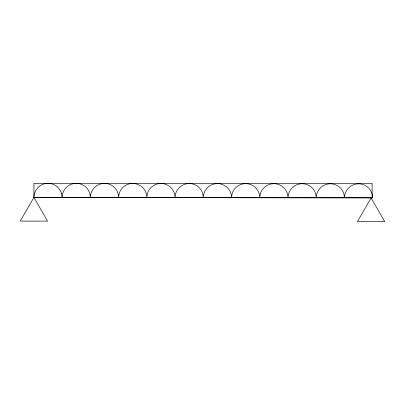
<?xml version="1.0" encoding="UTF-8"?>
<svg xmlns="http://www.w3.org/2000/svg" width="405" height="405" viewBox="0 0 405 405"><rect width="100%" height="100%" fill="white"/><g stroke="black" fill="none" stroke-linecap="round" stroke-linejoin="round"><path stroke-width="0.61" d="M61.671 193.828L62.142 197.483M61.666 193.828A14.114 14.114 0 0 0 33.914 197.438L20.25 221.1L47.572 221.1L33.909 197.438L33.909 183.344L372.089 183.344L372.089 197.438L33.909 197.438L372.711 197.954L372.241 194.299L370.833 190.892A14.119 14.119 0 0 0 344.969 194.253L344.478 197.903L344.007 194.248A14.119 14.119 0 0 0 316.735 194.208L316.244 197.858L315.773 194.203A14.119 14.119 0 0 0 288.502 194.157L288.011 197.812L287.54 194.157A14.119 14.119 0 0 0 260.268 194.111L259.777 197.767L259.306 194.111A14.119 14.119 0 0 0 232.035 194.066L231.544 197.716L231.073 194.066A14.119 14.119 0 0 0 203.801 194.02L203.31 197.67L202.839 194.015A14.119 14.119 0 0 0 175.567 193.97L175.076 197.625L174.606 193.97A14.119 14.119 0 0 0 147.334 193.924L146.843 197.579L146.372 193.924A14.119 14.119 0 0 0 119.1 193.879L118.609 197.529L118.139 193.879A14.119 14.119 0 0 0 90.867 193.833L90.376 197.483L89.905 193.828A14.114 14.114 0 0 0 62.147 197.438M371.091 197.994L357.428 221.656L384.75 221.656L371.091 197.994"/></g></svg>
